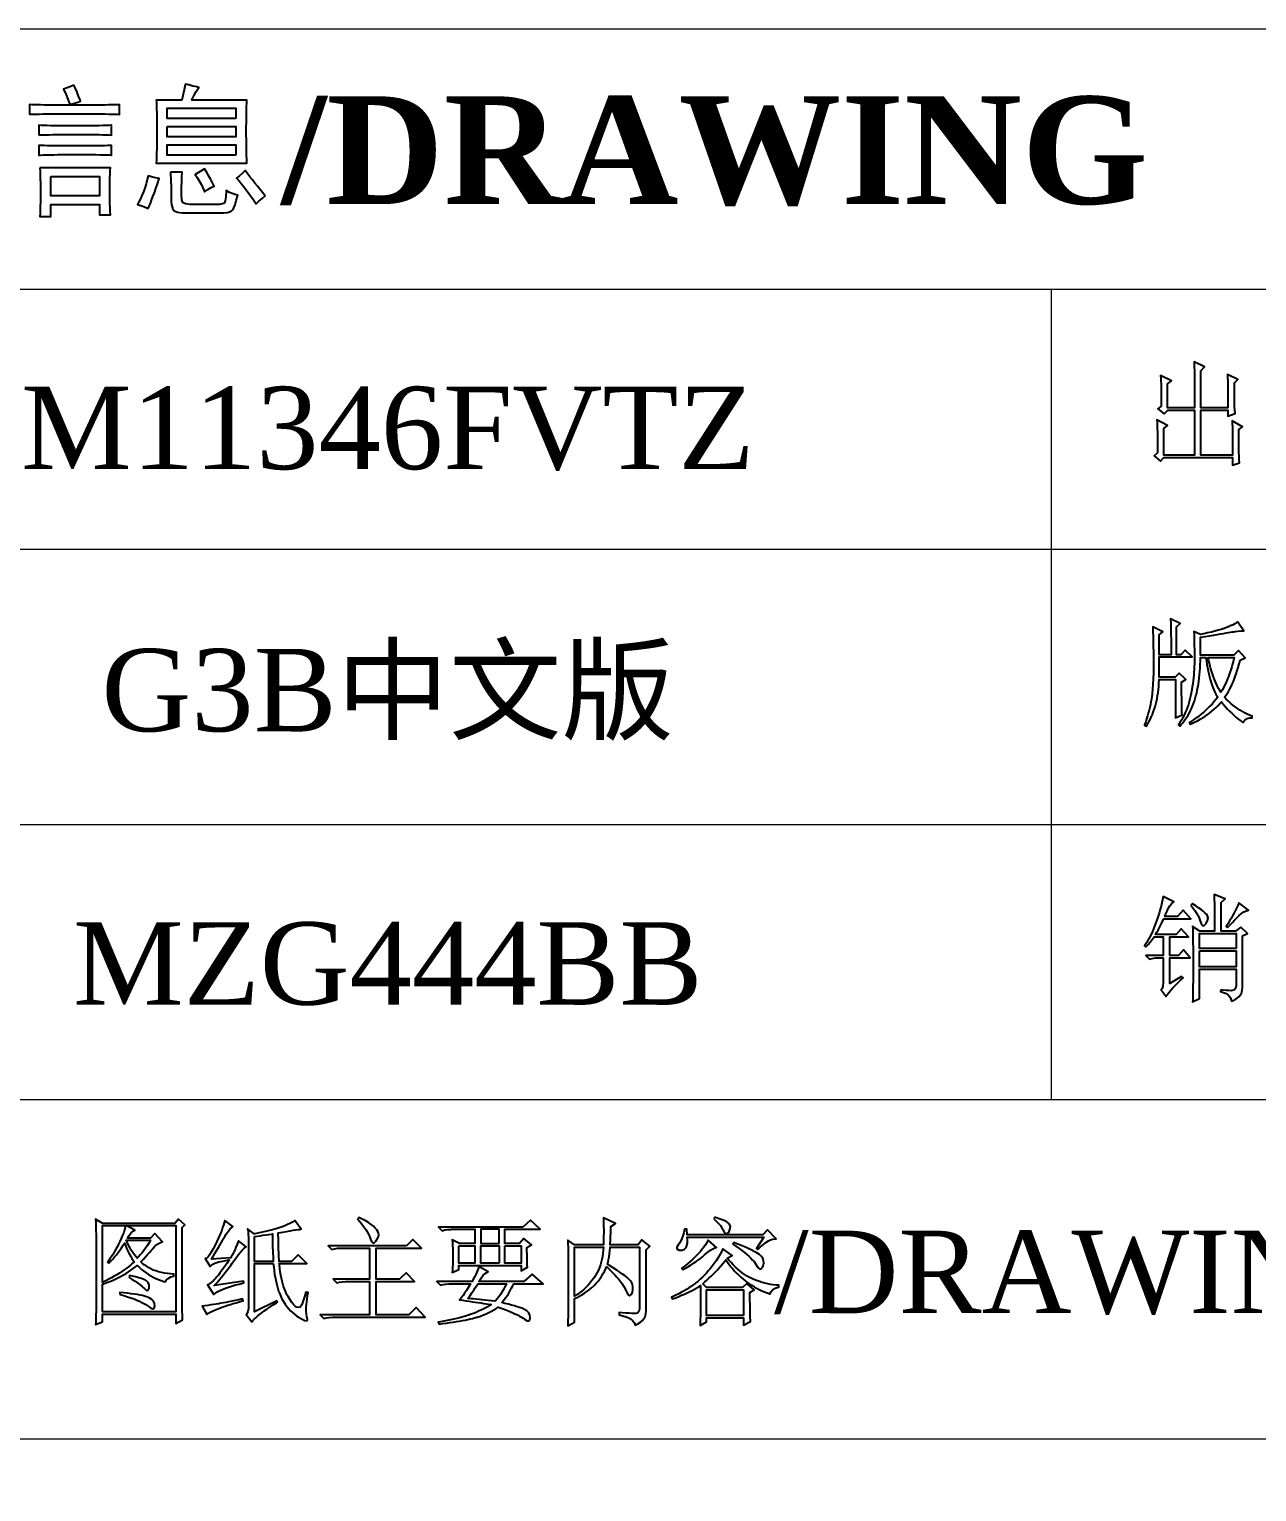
# Model space of a CAD drawing. Header units: millimetres. Extents: x 1653 to 3206, y -200 to 97.
# Drawn here: x 1724.84 to 1766.4, y -1.06 to 48.48 of the extents above; entities that cross this region are included whole.
import ezdxf
from ezdxf.enums import TextEntityAlignment as Align

# ---------------------------------------------------------------- set-up
doc = ezdxf.new("R2010")
doc.units = ezdxf.units.MM
doc.header["$LTSCALE"] = 3
doc.layers.add('DIM', color=4, linetype='Continuous')
doc.styles.add('WMF-Times New Roman0', font='TIMESBD.TTF')
doc.styles.add('WMF-Times New Roman1', font='TIMES.TTF')

# ---------------------------------------------------------------- blocks, each defined once
blk = doc.blocks.new('XY')
at = {"color": 7, "lineweight": 20}
blk.add_lwpolyline([(6.177, 248.084), (6.177, 7.161), (200.583, 7.161), (200.583, 248.084)], close=True, dxfattribs=at)
at = {"color": 7}
for points in [[(72.844, 246.148), (72.718, 246.099), (72.593, 246.054), (72.602, 246.043), (72.644, 245.969), (72.692, 245.859), (72.747, 245.713), (72.807, 245.531), (72.923, 245.566), (73.052, 245.606), (73.175, 245.647), (73.159, 245.691), (73.11, 245.818), (73.059, 245.938), (73.056, 245.947), (72.999, 246.074), (72.943, 246.19)], [(76.722, 246.197), (76.687, 246.03), (76.653, 245.887), (76.622, 245.773), (76.593, 245.686), (75.738, 245.686), (75.742, 245.617), (75.746, 245.506), (75.75, 245.385), (75.754, 245.257), (75.756, 245.12), (75.757, 244.973), (75.758, 244.819), (75.758, 244.462), (75.757, 244.313), (75.756, 244.17), (75.754, 244.034), (75.75, 243.902), (75.747, 243.778), (75.744, 243.661), (75.738, 243.549), (78.807, 243.549), (78.806, 243.574), (78.801, 243.688), (78.798, 243.807), (78.795, 243.932), (78.792, 244.065), (78.79, 244.203), (78.789, 244.347), (78.787, 244.498), (78.787, 244.764), (78.789, 244.922), (78.79, 245.07), (78.792, 245.21), (78.795, 245.342), (78.798, 245.465), (78.803, 245.58), (78.807, 245.686), (76.942, 245.686), (76.967, 245.743), (77.019, 245.849), (77.089, 245.971), (77.176, 246.113), (77.113, 246.128), (76.975, 246.161), (76.847, 246.196), (76.729, 246.229)], [(71.448, 245.2), (71.491, 245.202), (71.575, 245.205), (71.671, 245.207), (71.777, 245.209), (71.893, 245.213), (72.02, 245.214), (72.157, 245.216), (72.305, 245.217), (72.463, 245.218), (72.632, 245.219), (73.221, 245.219), (73.403, 245.218), (73.574, 245.218), (73.732, 245.217), (73.878, 245.215), (74.012, 245.214), (74.133, 245.212), (74.242, 245.209), (74.339, 245.206), (74.424, 245.203), (74.496, 245.2), (74.496, 245.531), (74.488, 245.529), (74.417, 245.526), (74.334, 245.523), (74.237, 245.521), (74.127, 245.519), (74.005, 245.517), (73.87, 245.514), (73.722, 245.513), (73.561, 245.512), (73.388, 245.511), (73.2, 245.511), (73.001, 245.51), (72.892, 245.511), (72.53, 245.511), (72.366, 245.512), (72.212, 245.513), (72.07, 245.515), (71.938, 245.517), (71.819, 245.519), (71.709, 245.521), (71.611, 245.524), (71.523, 245.527), (71.448, 245.531)], [(78.438, 245.064), (76.108, 245.064), (76.108, 245.413), (78.438, 245.413)], [(71.758, 244.5), (71.793, 244.502), (71.889, 244.506), (71.995, 244.509), (72.111, 244.512), (72.237, 244.514), (72.374, 244.516), (72.52, 244.517), (72.676, 244.519), (72.844, 244.52), (73.197, 244.52), (73.369, 244.519), (73.53, 244.517), (73.677, 244.516), (73.811, 244.514), (73.933, 244.511), (74.043, 244.508), (74.14, 244.505), (74.224, 244.5), (74.224, 244.831), (74.217, 244.83), (74.133, 244.827), (74.034, 244.822), (73.926, 244.819), (73.803, 244.817), (73.668, 244.815), (73.52, 244.814), (73.36, 244.812), (72.77, 244.812), (72.599, 244.813), (72.44, 244.814), (72.295, 244.815), (72.162, 244.817), (72.043, 244.82), (71.935, 244.824), (71.84, 244.827), (71.758, 244.831)], [(76.108, 244.792), (78.438, 244.792), (78.438, 244.442), (76.108, 244.442)], [(74.179, 244.148), (74.097, 244.143), (73.998, 244.14), (73.882, 244.138), (73.751, 244.136), (73.603, 244.134), (73.438, 244.133), (73.257, 244.132), (72.758, 244.132), (72.595, 244.133), (72.442, 244.134), (72.299, 244.136), (72.169, 244.138), (72.049, 244.14), (71.941, 244.143), (71.844, 244.147), (71.758, 244.151), (71.758, 243.82), (71.817, 243.823), (71.914, 243.827), (72.021, 243.83), (72.139, 243.832), (72.266, 243.835), (72.404, 243.836), (72.553, 243.838), (72.711, 243.84), (73.374, 243.84), (73.542, 243.838), (73.695, 243.836), (73.832, 243.834), (73.953, 243.832), (74.059, 243.829), (74.15, 243.824), (74.224, 243.82), (74.224, 244.151)], [(78.438, 243.82), (76.108, 243.82), (76.108, 244.17), (78.438, 244.17)], [(71.797, 243.393), (71.803, 243.264), (71.809, 243.144), (71.812, 243.014), (71.814, 242.873), (71.816, 242.721), (71.816, 242.38), (71.814, 242.227), (71.812, 242.087), (71.808, 241.959), (71.803, 241.845), (71.797, 241.742), (72.166, 241.742), (72.166, 242.15), (73.817, 242.15), (73.817, 241.8), (74.185, 241.8), (74.179, 241.923), (74.175, 242.04), (74.17, 242.169), (74.168, 242.311), (74.167, 242.466), (74.166, 242.636), (74.166, 242.75), (74.168, 242.916), (74.17, 243.062), (74.175, 243.191), (74.179, 243.302), (74.185, 243.393)], [(77.287, 243.303), (77.173, 243.232), (77.06, 243.159), (77.123, 243.062), (77.19, 242.95), (77.254, 242.833), (77.313, 242.708), (77.37, 242.577), (77.481, 242.652), (77.598, 242.721), (77.7, 242.771), (77.644, 242.88), (77.583, 242.995), (77.517, 243.111), (77.446, 243.231), (77.37, 243.355)], [(78.664, 243.206), (78.562, 243.117), (78.458, 243.043), (78.47, 243.031), (78.542, 242.949), (78.617, 242.861), (78.695, 242.765), (78.775, 242.66), (78.856, 242.549), (78.942, 242.43), (79.028, 242.304), (79.117, 242.169), (79.124, 242.175), (79.217, 242.264), (79.319, 242.352), (79.429, 242.442), (79.418, 242.454), (79.332, 242.559), (79.247, 242.665), (79.163, 242.769), (79.078, 242.875), (78.995, 242.981), (78.912, 243.085), (78.749, 243.296)], [(72.166, 243.101), (73.817, 243.101), (73.817, 242.442), (72.166, 242.442)], [(75.434, 242.993), (75.392, 242.843), (75.348, 242.701), (75.302, 242.571), (75.253, 242.45), (75.204, 242.339), (75.152, 242.24), (75.098, 242.15), (75.219, 242.111), (75.345, 242.064), (75.467, 242.014), (75.502, 242.094), (75.541, 242.186), (75.583, 242.293), (75.627, 242.413), (75.675, 242.545), (75.725, 242.692), (75.779, 242.851), (75.837, 243.024), (75.715, 243.048), (75.583, 243.083), (75.467, 243.121)], [(76.225, 243.238), (76.235, 242.923), (76.239, 242.781), (76.242, 242.654), (76.243, 242.54), (76.244, 242.442), (76.243, 242.423), (76.24, 242.265), (76.254, 242.136), (76.283, 242.033), (76.287, 242.017), (76.345, 241.937), (76.454, 241.884), (76.613, 241.859), (78.01, 241.859), (78.134, 241.875), (78.26, 241.915), (78.341, 241.975), (78.367, 242.03), (78.405, 242.133), (78.448, 242.277), (78.496, 242.461), (78.476, 242.465), (78.338, 242.508), (78.215, 242.558), (78.107, 242.616), (78.106, 242.593), (78.091, 242.404), (78.073, 242.276), (78.049, 242.208), (78.015, 242.177), (77.875, 242.15), (76.942, 242.15), (76.874, 242.151), (76.724, 242.169), (76.651, 242.208), (76.642, 242.216), (76.605, 242.308), (76.593, 242.48), (76.593, 242.536), (76.595, 242.64), (76.597, 242.762), (76.602, 242.902), (76.606, 243.06), (76.613, 243.238)], [(110.882, 236.727), (110.886, 236.63), (110.89, 236.532), (110.891, 236.433), (110.892, 236.334), (110.892, 235.255), (109.978, 235.255), (109.978, 236.077), (110.118, 236.17), (109.745, 236.356), (109.752, 236.253), (109.757, 236.153), (109.759, 236.056), (109.761, 235.964), (109.761, 235.317), (109.652, 235.224), (109.87, 235.054), (109.994, 235.178), (110.892, 235.178), (110.892, 233.657), (109.854, 233.657), (109.854, 234.557), (109.978, 234.665), (109.621, 234.852), (109.627, 234.747), (109.631, 234.645), (109.634, 234.546), (109.636, 234.451), (109.637, 234.36), (109.637, 233.735), (109.528, 233.627), (109.745, 233.456), (109.854, 233.58), (112.18, 233.58), (112.18, 233.317), (112.412, 233.394), (112.407, 233.492), (112.403, 233.59), (112.398, 233.785), (112.397, 233.884), (112.397, 234.526), (112.521, 234.619), (112.164, 234.82), (112.17, 234.715), (112.175, 234.614), (112.177, 234.516), (112.179, 234.422), (112.18, 234.34), (112.18, 233.657), (111.11, 233.657), (111.11, 235.178), (112.025, 235.178), (112.025, 234.976), (112.272, 235.069), (112.261, 235.188), (112.251, 235.295), (112.245, 235.389), (112.242, 235.471), (112.242, 236.109), (112.366, 236.217), (112.009, 236.388), (112.015, 236.279), (112.02, 236.176), (112.023, 236.08), (112.025, 235.991), (112.025, 235.255), (111.11, 235.255), (111.11, 236.512), (111.234, 236.651), (110.877, 236.822)], [(110.086, 228.049), (110.089, 227.985), (110.091, 227.914), (110.093, 227.836), (110.095, 227.75), (110.096, 227.657), (110.097, 227.557), (110.098, 227.449), (110.099, 227.333), (110.099, 227.211), (110.1, 227.081), (110.1, 226.896), (109.697, 226.896), (109.697, 227.563), (109.821, 227.671), (109.479, 227.842), (109.483, 227.78), (109.485, 227.712), (109.488, 227.635), (109.49, 227.552), (109.492, 227.46), (109.495, 227.361), (109.496, 227.255), (109.499, 227.14), (109.5, 227.019), (109.502, 226.891), (109.503, 226.787), (109.504, 226.67), (109.504, 226.556), (109.503, 226.446), (109.501, 226.338), (109.5, 226.235), (109.496, 226.134), (109.492, 226.037), (109.488, 225.943), (109.482, 225.853), (109.476, 225.766), (109.468, 225.683), (109.461, 225.602), (109.457, 225.561), (109.446, 225.474), (109.432, 225.385), (109.416, 225.295), (109.398, 225.203), (109.377, 225.11), (109.355, 225.015), (109.329, 224.919), (109.302, 224.821), (109.272, 224.722), (109.24, 224.621), (109.205, 224.518), (109.2, 224.507), (109.263, 224.475), (109.308, 224.549), (109.351, 224.625), (109.393, 224.703), (109.43, 224.783), (109.466, 224.867), (109.499, 224.952), (109.53, 225.039), (109.558, 225.129), (109.583, 225.221), (109.606, 225.315), (109.627, 225.412), (109.645, 225.511), (109.66, 225.612), (109.672, 225.715), (109.683, 225.822), (109.691, 225.93), (109.696, 226.041), (109.697, 226.058), (110.255, 226.058), (110.255, 224.754), (110.472, 224.863), (110.469, 224.92), (110.467, 224.985), (110.465, 225.057), (110.463, 225.138), (110.461, 225.227), (110.46, 225.324), (110.459, 225.429), (110.458, 225.543), (110.457, 225.664), (110.456, 225.793), (110.456, 225.965), (110.596, 226.058), (110.379, 226.275), (110.24, 226.135), (109.697, 226.135), (109.697, 226.818), (110.813, 226.818), (110.58, 227.051), (110.425, 226.896), (110.286, 226.896), (110.286, 227.842), (110.41, 227.95), (110.085, 228.105)], [(112.306, 227.979), (112.256, 227.945), (112.199, 227.912), (112.134, 227.88), (112.062, 227.848), (111.981, 227.816), (111.893, 227.784), (111.798, 227.753), (111.694, 227.722), (111.584, 227.692), (111.465, 227.661), (111.338, 227.631), (111.205, 227.601), (111.092, 227.578), (110.875, 227.686), (110.878, 227.585), (110.883, 227.385), (110.885, 227.285), (110.886, 227.187), (110.888, 227.089), (110.889, 226.992), (110.891, 226.8), (110.891, 226.671), (110.89, 226.581), (110.887, 226.491), (110.883, 226.398), (110.876, 226.305), (110.869, 226.209), (110.859, 226.112), (110.848, 226.013), (110.834, 225.913), (110.819, 225.811), (110.802, 225.706), (110.784, 225.601), (110.782, 225.592), (110.762, 225.495), (110.74, 225.399), (110.714, 225.303), (110.685, 225.21), (110.654, 225.119), (110.618, 225.028), (110.58, 224.939), (110.54, 224.852), (110.495, 224.766), (110.449, 224.682), (110.398, 224.599), (110.348, 224.522), (110.394, 224.475), (110.447, 224.532), (110.498, 224.591), (110.546, 224.652), (110.592, 224.717), (110.637, 224.783), (110.679, 224.852), (110.719, 224.925), (110.757, 225), (110.794, 225.076), (110.827, 225.157), (110.859, 225.24), (110.89, 225.325), (110.918, 225.414), (110.944, 225.504), (110.967, 225.597), (110.988, 225.694), (111.009, 225.792), (111.026, 225.893), (111.041, 225.998), (111.055, 226.104), (111.066, 226.214), (111.075, 226.326), (111.083, 226.44), (111.088, 226.558), (111.091, 226.677), (111.092, 226.8), (111.092, 226.802), (111.278, 226.802), (111.294, 226.683), (111.311, 226.568), (111.331, 226.457), (111.352, 226.349), (111.374, 226.246), (111.399, 226.146), (111.425, 226.05), (111.453, 225.959), (111.483, 225.871), (111.514, 225.787), (111.547, 225.707), (111.583, 225.631), (111.619, 225.56), (111.658, 225.491), (111.681, 225.452), (111.617, 225.374), (111.552, 225.298), (111.486, 225.224), (111.417, 225.153), (111.348, 225.083), (111.277, 225.017), (111.205, 224.952), (111.131, 224.889), (111.056, 224.829), (110.979, 224.772), (110.902, 224.717), (110.821, 224.663), (110.741, 224.612), (110.72, 224.599), (110.735, 224.538), (110.826, 224.576), (110.914, 224.616), (111, 224.659), (111.084, 224.706), (111.167, 224.755), (111.248, 224.807), (111.327, 224.862), (111.404, 224.92), (111.48, 224.98), (111.553, 225.044), (111.625, 225.109), (111.695, 225.178), (111.763, 225.25), (111.805, 225.297), (111.874, 225.213), (111.944, 225.132), (112.013, 225.055), (112.083, 224.981), (112.153, 224.911), (112.223, 224.845), (112.293, 224.782), (112.364, 224.724), (112.436, 224.669), (112.507, 224.618), (112.534, 224.599), (112.6, 224.679), (112.674, 224.732), (112.756, 224.757), (112.845, 224.754), (112.845, 224.817), (112.758, 224.848), (112.673, 224.883), (112.589, 224.923), (112.507, 224.967), (112.426, 225.015), (112.346, 225.068), (112.268, 225.125), (112.191, 225.185), (112.115, 225.251), (112.041, 225.32), (111.969, 225.394), (111.914, 225.452), (111.958, 225.512), (112, 225.576), (112.042, 225.646), (112.083, 225.718), (112.122, 225.796), (112.161, 225.878), (112.2, 225.965), (112.236, 226.056), (112.272, 226.152), (112.308, 226.252), (112.341, 226.358), (112.375, 226.467), (112.407, 226.581), (112.438, 226.7), (112.441, 226.709), (112.612, 226.787), (112.379, 227.035), (112.224, 226.88), (111.092, 226.88), (111.092, 227.485), (111.251, 227.512), (111.4, 227.538), (111.536, 227.561), (111.661, 227.582), (111.775, 227.601), (111.878, 227.618), (111.969, 227.633), (112.049, 227.647), (112.117, 227.658), (112.174, 227.667), (112.22, 227.674), (112.255, 227.679), (112.255, 227.679), (112.359, 227.692), (112.458, 227.699), (112.55, 227.702), (112.565, 227.702), (112.348, 228.013)], [(112.212, 226.694), (112.185, 226.588), (112.155, 226.485), (112.124, 226.386), (112.092, 226.289), (112.058, 226.195), (112.024, 226.104), (111.988, 226.016), (111.95, 225.931), (111.912, 225.85), (111.872, 225.77), (111.831, 225.694), (111.79, 225.624), (111.75, 225.683), (111.711, 225.748), (111.673, 225.819), (111.637, 225.894), (111.6, 225.975), (111.566, 226.06), (111.533, 226.151), (111.5, 226.247), (111.469, 226.349), (111.439, 226.455), (111.41, 226.566), (111.382, 226.683), (111.356, 226.802), (112.239, 226.802)], [(109.814, 218.595), (109.788, 218.485), (109.761, 218.377), (109.734, 218.272), (109.705, 218.169), (109.675, 218.069), (109.644, 217.972), (109.612, 217.877), (109.578, 217.784), (109.544, 217.695), (109.508, 217.607), (109.471, 217.522), (109.433, 217.44), (109.394, 217.36), (109.353, 217.283), (109.311, 217.208), (109.268, 217.136), (109.224, 217.067), (109.202, 217.032), (109.248, 217.001), (109.32, 217.083), (109.387, 217.16), (109.448, 217.235), (109.502, 217.308), (109.527, 217.342), (109.837, 217.342), (109.837, 216.707), (109.248, 216.707), (109.372, 216.582), (109.461, 216.606), (109.557, 216.622), (109.659, 216.628), (109.682, 216.629), (109.837, 216.629), (109.837, 215.776), (109.826, 215.669), (109.793, 215.585), (109.76, 215.543), (109.93, 215.311), (109.956, 215.356), (109.992, 215.409), (110.039, 215.468), (110.095, 215.534), (110.161, 215.607), (110.237, 215.687), (110.323, 215.773), (110.42, 215.866), (110.504, 215.946), (110.458, 215.993), (110.055, 215.76), (110.055, 216.629), (110.752, 216.629), (110.519, 216.892), (110.349, 216.707), (110.055, 216.707), (110.055, 217.342), (110.69, 217.342), (110.442, 217.606), (110.271, 217.42), (109.573, 217.42), (109.616, 217.49), (109.659, 217.566), (109.703, 217.648), (109.75, 217.739), (109.798, 217.835), (109.848, 217.938), (109.852, 217.948), (110.768, 217.948), (110.504, 218.242), (110.318, 218.025), (109.884, 218.025), (109.923, 218.121), (109.964, 218.212), (110.003, 218.295), (110.008, 218.304), (110.056, 218.384), (110.12, 218.458), (110.194, 218.522), (109.837, 218.707)], [(111.56, 218.672), (111.563, 218.574), (111.565, 218.475), (111.568, 218.28), (111.57, 218.181), (111.571, 218.083), (111.572, 217.986), (111.573, 217.887), (111.573, 217.789), (111.574, 217.691), (111.574, 217.529), (111.077, 217.529), (110.829, 217.684), (110.832, 217.615), (110.834, 217.541), (110.836, 217.462), (110.838, 217.379), (110.84, 217.291), (110.84, 217.197), (110.842, 217.1), (110.843, 216.997), (110.844, 216.89), (110.845, 216.778), (110.845, 216.538), (110.846, 216.411), (110.846, 216.404), (110.845, 216.275), (110.845, 216.034), (110.844, 215.92), (110.843, 215.812), (110.842, 215.709), (110.84, 215.612), (110.84, 215.519), (110.838, 215.432), (110.836, 215.35), (110.834, 215.272), (110.832, 215.2), (110.829, 215.14), (111.062, 215.248), (111.062, 216.241), (112.303, 216.241), (112.303, 215.714), (112.289, 215.61), (112.246, 215.543), (112.174, 215.514), (112.148, 215.512), (112.059, 215.514), (111.964, 215.522), (111.862, 215.532), (111.791, 215.543), (111.775, 215.481), (111.876, 215.457), (111.961, 215.42), (112.032, 215.37), (112.086, 215.304), (112.127, 215.225), (112.148, 215.156), (112.254, 215.206), (112.34, 215.259), (112.407, 215.315), (112.442, 215.357), (112.483, 215.432), (112.509, 215.522), (112.52, 215.628), (112.52, 217.374), (112.69, 217.451), (112.457, 217.669), (112.287, 217.529), (111.791, 217.529), (111.791, 218.506), (111.93, 218.63), (111.559, 218.77)], [(110.768, 218.413), (110.841, 218.319), (110.906, 218.228), (110.962, 218.141), (111.009, 218.057), (111.047, 217.978), (111.076, 217.902), (111.093, 217.847), (111.13, 217.752), (111.174, 217.713), (111.229, 217.729), (111.287, 217.793), (111.338, 217.885), (111.355, 217.97), (111.338, 218.049), (111.295, 218.11), (111.248, 218.156), (111.189, 218.207), (111.116, 218.261), (111.032, 218.32), (110.935, 218.384), (110.824, 218.453), (110.814, 218.459)], [(112.313, 218.308), (112.27, 218.218), (112.226, 218.131), (112.179, 218.045), (112.132, 217.96), (112.083, 217.876), (112.032, 217.794), (111.981, 217.713), (111.962, 217.684), (112.008, 217.653), (112.098, 217.744), (112.18, 217.825), (112.253, 217.9), (112.317, 217.965), (112.371, 218.021), (112.411, 218.064), (112.482, 218.128), (112.561, 218.18), (112.65, 218.22), (112.721, 218.242), (112.396, 218.491), (112.355, 218.399)], [(112.303, 216.939), (111.062, 216.939), (111.062, 217.451), (112.303, 217.451)], [(111.062, 216.862), (112.303, 216.862), (112.303, 216.319), (111.062, 216.319)], [(73.69, 207.664), (73.693, 207.561), (73.696, 207.46), (73.698, 207.364), (73.7, 207.272), (73.701, 207.182), (73.701, 204.839), (73.7, 204.738), (73.699, 204.639), (73.697, 204.54), (73.695, 204.442), (73.691, 204.345), (73.687, 204.249), (73.685, 204.202), (73.917, 204.296), (73.917, 204.559), (76.398, 204.559), (76.398, 204.233), (76.631, 204.357), (76.626, 204.447), (76.622, 204.539), (76.619, 204.635), (76.617, 204.737), (76.616, 204.84), (76.615, 204.916), (76.615, 207.491), (76.708, 207.584), (76.491, 207.77), (76.367, 207.631), (73.932, 207.631), (73.685, 207.77)], [(78.038, 206.36), (78.155, 206.38), (78.212, 206.39), (78.126, 206.266), (78.045, 206.153), (77.972, 206.052), (77.905, 205.961), (77.844, 205.881), (77.789, 205.814), (77.741, 205.757), (77.7, 205.712), (77.664, 205.677), (77.654, 205.668), (77.551, 205.589), (77.482, 205.553), (77.468, 205.552), (77.685, 205.226), (77.74, 205.267), (77.803, 205.306), (77.871, 205.344), (77.947, 205.381), (78.029, 205.416), (78.118, 205.451), (78.214, 205.484), (78.317, 205.516), (78.426, 205.547), (78.542, 205.576), (78.664, 205.604), (78.708, 205.614), (78.693, 205.676), (77.701, 205.521), (77.76, 205.586), (77.82, 205.655), (77.879, 205.725), (77.939, 205.798), (78, 205.873), (78.062, 205.95), (78.123, 206.029), (78.185, 206.111), (78.247, 206.194), (78.31, 206.28), (78.344, 206.327), (78.435, 206.452), (78.516, 206.559), (78.588, 206.649), (78.652, 206.723), (78.706, 206.778), (78.75, 206.818), (78.786, 206.839), (78.523, 207.041), (78.48, 206.926), (78.437, 206.821), (78.396, 206.724), (78.356, 206.638), (78.316, 206.563), (78.277, 206.495), (78.259, 206.467), (77.608, 206.421), (77.672, 206.526), (77.734, 206.627), (77.791, 206.722), (77.844, 206.811), (77.894, 206.896), (77.94, 206.974), (77.982, 207.046), (78.02, 207.114), (78.05, 207.165), (78.111, 207.269), (78.172, 207.357), (78.233, 207.43), (78.292, 207.488), (78.336, 207.522), (78.057, 207.723), (78.038, 207.649), (78.014, 207.57), (77.987, 207.487), (77.955, 207.4), (77.92, 207.309), (77.88, 207.214), (77.836, 207.115), (77.788, 207.011), (77.739, 206.909), (77.668, 206.77), (77.603, 206.654), (77.544, 206.563), (77.492, 206.497), (77.446, 206.455), (77.406, 206.436), (77.39, 206.436), (77.561, 206.172), (77.635, 206.234), (77.719, 206.28), (77.786, 206.305), (77.853, 206.322), (77.938, 206.341)], [(80.349, 207.674), (80.266, 207.629), (80.18, 207.587), (80.091, 207.548), (79.998, 207.513), (79.903, 207.481), (79.833, 207.46), (79.75, 207.438), (79.663, 207.415), (79.574, 207.392), (79.48, 207.369), (79.383, 207.347), (79.284, 207.324), (79.18, 207.301), (79.073, 207.278), (79.05, 207.274), (78.833, 207.444), (78.846, 207.355), (78.855, 207.261), (78.861, 207.161), (78.863, 207.057), (78.863, 204.745), (78.84, 204.645), (78.8, 204.562), (78.786, 204.544), (78.972, 204.296), (79.009, 204.338), (79.054, 204.384), (79.107, 204.434), (79.167, 204.486), (79.236, 204.542), (79.312, 204.601), (79.396, 204.663), (79.488, 204.728), (79.587, 204.796), (79.694, 204.868), (79.81, 204.943), (79.84, 204.963), (79.825, 205.009), (79.065, 204.636), (79.065, 206.266), (79.701, 206.266), (79.714, 206.144), (79.729, 206.026), (79.745, 205.913), (79.764, 205.806), (79.784, 205.703), (79.805, 205.605), (79.828, 205.511), (79.854, 205.423), (79.881, 205.339), (79.909, 205.26), (79.94, 205.186), (79.972, 205.117), (79.995, 205.071), (80.047, 204.98), (80.102, 204.895), (80.161, 204.815), (80.222, 204.74), (80.288, 204.67), (80.356, 204.605), (80.428, 204.545), (80.503, 204.491), (80.553, 204.458), (80.681, 204.385), (80.774, 204.342), (80.834, 204.329), (80.859, 204.348), (80.856, 204.381), (80.837, 204.462), (80.824, 204.555), (80.818, 204.661), (80.817, 204.722), (80.819, 204.798), (80.825, 204.883), (80.833, 204.977), (80.847, 205.079), (80.863, 205.19), (80.879, 205.288), (80.801, 205.304), (80.764, 205.18), (80.731, 205.073), (80.703, 204.982), (80.677, 204.906), (80.662, 204.861), (80.613, 204.787), (80.539, 204.775), (80.492, 204.791), (80.444, 204.824), (80.391, 204.877), (80.333, 204.948), (80.271, 205.039), (80.204, 205.15), (80.174, 205.203), (80.14, 205.268), (80.109, 205.338), (80.079, 205.414), (80.051, 205.494), (80.025, 205.582), (80.001, 205.675), (79.979, 205.774), (79.958, 205.878), (79.939, 205.988), (79.922, 206.104), (79.907, 206.225), (79.903, 206.266), (80.833, 206.266), (80.538, 206.56), (80.321, 206.343), (79.903, 206.343), (79.891, 206.544), (79.887, 206.643), (79.882, 206.742), (79.879, 206.841), (79.876, 206.939), (79.874, 207.035), (79.872, 207.132), (79.871, 207.227), (79.871, 207.304), (80.019, 207.334), (80.151, 207.359), (80.27, 207.38), (80.374, 207.398), (80.463, 207.411), (80.538, 207.421), (80.599, 207.427), (80.645, 207.429), (80.647, 207.429), (80.43, 207.723)], [(82.554, 207.786), (82.634, 207.689), (82.707, 207.596), (82.772, 207.508), (82.83, 207.422), (82.88, 207.342), (82.923, 207.266), (82.958, 207.194), (82.986, 207.126), (82.996, 207.095), (83.032, 207.012), (83.073, 206.972), (83.12, 206.976), (83.174, 207.024), (83.233, 207.114), (83.244, 207.134), (83.265, 207.188), (83.271, 207.243), (83.264, 207.299), (83.242, 207.356), (83.206, 207.413), (83.156, 207.473), (83.092, 207.533), (83.013, 207.595), (82.921, 207.658), (82.814, 207.722), (82.693, 207.787), (82.6, 207.832)], [(88.152, 207.507), (85.298, 207.507), (85.423, 207.382), (85.512, 207.406), (85.607, 207.422), (85.708, 207.428), (85.732, 207.429), (86.523, 207.429), (86.523, 206.948), (86.011, 206.948), (85.763, 207.072), (85.768, 206.976), (85.773, 206.878), (85.776, 206.78), (85.778, 206.681), (85.778, 206.583), (85.779, 206.537), (85.778, 206.442), (85.777, 206.346), (85.775, 206.249), (85.772, 206.149), (85.768, 206.05), (85.763, 205.971), (85.981, 206.063), (85.981, 206.203), (88.089, 206.203), (88.089, 206.017), (88.307, 206.141), (88.302, 206.206), (88.298, 206.283), (88.296, 206.37), (88.293, 206.469), (88.292, 206.579), (88.291, 206.702), (88.291, 206.809), (88.446, 206.901), (88.182, 207.119), (88.043, 206.948), (87.546, 206.948), (87.546, 207.429), (88.741, 207.429), (88.415, 207.739)], [(90.883, 207.714), (90.885, 207.613), (90.887, 207.513), (90.888, 207.413), (90.888, 207.315), (90.887, 207.218), (90.886, 207.121), (90.881, 206.933), (90.88, 206.901), (89.903, 206.901), (89.671, 207.057), (89.675, 206.993), (89.678, 206.918), (89.681, 206.833), (89.683, 206.738), (89.685, 206.632), (89.686, 206.515), (89.687, 206.387), (89.687, 204.823), (89.686, 204.742), (89.685, 204.656), (89.683, 204.563), (89.681, 204.464), (89.678, 204.36), (89.674, 204.249), (89.671, 204.156), (89.903, 204.28), (89.903, 205.086), (89.987, 205.123), (90.069, 205.164), (90.152, 205.21), (90.234, 205.261), (90.316, 205.317), (90.396, 205.379), (90.476, 205.446), (90.508, 205.474), (90.575, 205.537), (90.638, 205.605), (90.699, 205.676), (90.757, 205.752), (90.813, 205.832), (90.865, 205.915), (90.914, 206.003), (90.96, 206.096), (90.989, 206.157), (91.062, 206.092), (91.132, 206.026), (91.202, 205.957), (91.269, 205.886), (91.335, 205.813), (91.392, 205.746), (91.459, 205.661), (91.519, 205.577), (91.572, 205.494), (91.616, 205.413), (91.654, 205.333), (91.664, 205.312), (91.717, 205.212), (91.768, 205.18), (91.819, 205.215), (91.826, 205.226), (91.86, 205.302), (91.876, 205.391), (91.874, 205.494), (91.865, 205.559), (91.852, 205.598), (91.828, 205.64), (91.792, 205.687), (91.744, 205.737), (91.685, 205.791), (91.614, 205.849), (91.531, 205.911), (91.437, 205.977), (91.331, 206.047), (91.213, 206.12), (91.083, 206.198), (91.019, 206.235), (91.04, 206.318), (91.057, 206.407), (91.073, 206.501), (91.088, 206.6), (91.1, 206.704), (91.112, 206.813), (91.113, 206.824), (92.105, 206.824), (92.105, 204.854), (92.103, 204.731), (92.079, 204.643), (92.035, 204.591), (91.974, 204.575), (91.915, 204.576), (91.839, 204.578), (91.748, 204.583), (91.64, 204.589), (91.516, 204.597), (91.407, 204.606), (91.407, 204.528), (91.536, 204.5), (91.648, 204.467), (91.743, 204.427), (91.82, 204.383), (91.879, 204.332), (91.921, 204.276), (91.945, 204.214), (91.95, 204.187), (92.048, 204.229), (92.131, 204.279), (92.2, 204.337), (92.253, 204.404), (92.291, 204.478), (92.314, 204.56), (92.323, 204.651), (92.322, 204.683), (92.322, 206.731), (92.447, 206.855), (92.183, 207.072), (92.059, 206.901), (91.113, 206.901), (91.121, 207.097), (91.124, 207.196), (91.127, 207.293), (91.128, 207.489), (91.128, 207.522), (91.283, 207.631), (90.88, 207.817)], [(94.617, 207.786), (94.702, 207.707), (94.777, 207.631), (94.84, 207.555), (94.892, 207.481), (94.934, 207.409), (94.95, 207.374), (95.001, 207.293), (95.054, 207.275), (95.11, 207.318), (95.137, 207.359), (95.176, 207.456), (95.177, 207.54), (95.141, 207.611), (95.113, 207.638), (95.058, 207.677), (94.986, 207.715), (94.898, 207.752), (94.795, 207.788), (94.675, 207.825), (94.648, 207.832)], [(73.917, 205.567), (74.011, 205.6), (74.104, 205.634), (74.195, 205.671), (74.284, 205.71), (74.372, 205.751), (74.46, 205.795), (74.546, 205.839), (74.63, 205.886), (74.714, 205.936), (74.796, 205.988), (74.877, 206.042), (74.956, 206.097), (75.034, 206.155), (75.096, 206.203), (75.167, 206.136), (75.239, 206.072), (75.315, 206.011), (75.393, 205.955), (75.472, 205.902), (75.554, 205.853), (75.639, 205.807), (75.726, 205.765), (75.815, 205.727), (75.906, 205.693), (75.999, 205.661), (76.057, 205.645), (76.087, 205.712), (76.146, 205.768), (76.235, 205.814), (76.336, 205.847), (76.336, 205.908), (76.224, 205.916), (76.116, 205.927), (76.012, 205.943), (75.913, 205.963), (75.817, 205.988), (75.726, 206.017), (75.639, 206.05), (75.556, 206.088), (75.477, 206.13), (75.403, 206.177), (75.333, 206.228), (75.266, 206.284), (75.22, 206.327), (75.301, 206.414), (75.376, 206.495), (75.445, 206.571), (75.509, 206.643), (75.566, 206.708), (75.618, 206.769), (75.63, 206.785), (75.704, 206.864), (75.779, 206.928), (75.859, 206.976), (75.94, 207.008), (75.948, 207.01), (75.685, 207.289), (75.545, 207.134), (74.77, 207.134), (74.819, 207.218), (74.878, 207.296), (74.887, 207.304), (74.966, 207.374), (75.018, 207.398), (74.723, 207.553), (76.398, 207.553), (76.398, 204.636), (73.917, 204.636)], [(74.683, 207.489), (74.663, 207.413), (74.635, 207.326), (74.598, 207.228), (74.552, 207.117), (74.507, 207.018), (74.464, 206.931), (74.421, 206.846), (74.375, 206.761), (74.326, 206.676), (74.276, 206.592), (74.223, 206.509), (74.168, 206.426), (74.111, 206.344), (74.088, 206.312), (74.135, 206.281), (74.201, 206.348), (74.265, 206.419), (74.327, 206.492), (74.388, 206.567), (74.448, 206.644), (74.506, 206.724), (74.562, 206.806), (74.617, 206.89), (74.662, 206.964), (74.693, 206.879), (74.729, 206.793), (74.769, 206.707), (74.813, 206.62), (74.861, 206.533), (74.912, 206.445), (74.968, 206.357), (74.987, 206.327), (74.926, 206.271), (74.862, 206.215), (74.795, 206.16), (74.724, 206.105), (74.65, 206.051), (74.571, 205.997), (74.491, 205.944), (74.406, 205.892), (74.318, 205.839), (74.227, 205.788), (74.132, 205.737), (74.034, 205.687), (73.932, 205.636), (73.917, 205.629), (73.917, 207.553), (74.693, 207.553)], [(79.065, 207.18), (79.255, 207.211), (79.352, 207.225), (79.449, 207.24), (79.547, 207.256), (79.646, 207.27), (79.67, 207.274), (79.67, 207.187), (79.671, 207.099), (79.673, 207.007), (79.675, 206.912), (79.678, 206.815), (79.682, 206.715), (79.687, 206.612), (79.692, 206.507), (79.698, 206.398), (79.701, 206.343), (79.065, 206.343)], [(87.345, 206.948), (87.345, 207.429), (86.725, 207.429), (86.725, 206.948)], [(93.726, 207.067), (93.718, 207.165), (96.307, 207.165), (96.059, 206.778), (96.105, 206.746), (96.203, 206.839), (96.295, 206.918), (96.382, 206.983), (96.464, 207.035), (96.54, 207.073), (96.612, 207.095), (96.679, 207.105), (96.726, 207.103), (96.431, 207.413), (96.277, 207.243), (93.718, 207.243), (93.702, 207.429), (93.624, 207.429), (93.601, 207.315), (93.572, 207.212), (93.538, 207.118), (93.5, 207.035), (93.457, 206.963), (93.423, 206.917), (93.366, 206.826), (93.366, 206.764), (93.42, 206.728), (93.447, 206.723), (93.549, 206.723), (93.629, 206.756), (93.679, 206.809), (93.709, 206.875), (93.725, 206.961)], [(75.045, 206.507), (74.994, 206.571), (74.943, 206.643), (74.893, 206.724), (74.841, 206.815), (74.791, 206.913), (74.74, 207.02), (74.723, 207.057), (75.545, 207.057), (75.489, 206.963), (75.432, 206.874), (75.375, 206.788), (75.317, 206.708), (75.258, 206.633), (75.199, 206.563), (75.14, 206.497), (75.096, 206.451)], [(84.213, 206.87), (81.562, 206.87), (81.686, 206.746), (81.775, 206.771), (81.87, 206.786), (81.971, 206.793), (82.957, 206.793), (82.957, 205.738), (81.732, 205.738), (81.856, 205.614), (81.945, 205.639), (82.041, 205.654), (82.143, 205.661), (82.957, 205.661), (82.957, 204.528), (81.283, 204.528), (81.407, 204.404), (81.496, 204.428), (81.591, 204.444), (81.692, 204.45), (81.717, 204.451), (84.849, 204.451), (84.538, 204.776), (84.291, 204.528), (83.19, 204.528), (83.19, 205.661), (84.477, 205.661), (84.197, 205.955), (83.98, 205.738), (83.19, 205.738), (83.19, 206.793), (84.725, 206.793), (84.43, 207.088)], [(85.981, 206.87), (86.523, 206.87), (86.523, 206.281), (85.981, 206.281)], [(87.345, 206.281), (86.725, 206.281), (86.725, 206.87), (87.345, 206.87)], [(87.546, 206.87), (88.089, 206.87), (88.089, 206.281), (87.546, 206.281)], [(90.873, 206.715), (90.862, 206.61), (90.846, 206.507), (90.826, 206.408), (90.804, 206.313), (90.776, 206.221), (90.745, 206.133), (90.709, 206.047), (90.67, 205.966), (90.627, 205.887), (90.579, 205.813), (90.555, 205.777), (90.49, 205.691), (90.424, 205.609), (90.358, 205.532), (90.289, 205.461), (90.219, 205.394), (90.147, 205.333), (90.074, 205.275), (89.999, 205.223), (89.924, 205.176), (89.903, 205.164), (89.903, 206.824), (90.88, 206.824)], [(94.89, 206.686), (94.848, 206.609), (94.801, 206.529), (94.749, 206.447), (94.693, 206.362), (94.631, 206.274), (94.564, 206.185), (94.555, 206.172), (94.494, 206.095), (94.431, 206.02), (94.365, 205.946), (94.299, 205.876), (94.23, 205.806), (94.158, 205.741), (94.085, 205.677), (94.01, 205.614), (93.989, 205.598), (93.92, 205.547), (93.848, 205.495), (93.771, 205.444), (93.692, 205.394), (93.608, 205.345), (93.522, 205.296), (93.431, 205.248), (93.336, 205.201), (93.238, 205.155), (93.19, 205.133), (93.221, 205.071), (93.327, 205.112), (93.429, 205.152), (93.527, 205.194), (93.622, 205.235), (93.713, 205.277), (93.801, 205.319), (93.885, 205.361), (93.966, 205.403), (94.043, 205.446), (94.117, 205.489), (94.167, 205.521), (94.167, 205.238), (94.166, 205.108), (94.166, 204.984), (94.166, 204.869), (94.165, 204.761), (94.163, 204.66), (94.162, 204.566), (94.161, 204.48), (94.159, 204.402), (94.157, 204.33), (94.156, 204.266), (94.154, 204.21), (94.152, 204.171), (94.369, 204.296), (94.369, 204.435), (95.625, 204.435), (95.625, 204.187), (95.858, 204.311), (95.854, 204.366), (95.852, 204.43), (95.85, 204.504), (95.847, 204.587), (95.846, 204.681), (95.844, 204.784), (95.843, 204.896), (95.842, 205.019), (95.842, 205.288), (95.981, 205.381), (95.734, 205.598), (95.594, 205.459), (94.369, 205.459), (94.245, 205.583), (94.315, 205.644), (94.385, 205.706), (94.454, 205.77), (94.523, 205.837), (94.591, 205.905), (94.659, 205.975), (94.726, 206.047), (94.793, 206.12), (94.859, 206.196), (94.925, 206.273), (94.991, 206.353), (95.02, 206.39), (95.076, 206.311), (95.134, 206.233), (95.194, 206.158), (95.257, 206.085), (95.323, 206.012), (95.391, 205.942), (95.461, 205.875), (95.534, 205.808), (95.61, 205.743), (95.664, 205.699), (95.74, 205.64), (95.819, 205.585), (95.9, 205.532), (95.982, 205.482), (96.067, 205.435), (96.153, 205.391), (96.242, 205.349), (96.332, 205.311), (96.425, 205.275), (96.519, 205.243), (96.524, 205.242), (96.563, 205.322), (96.621, 205.387), (96.698, 205.435), (96.795, 205.469), (96.819, 205.474), (96.819, 205.537), (96.724, 205.542), (96.63, 205.551), (96.535, 205.564), (96.441, 205.582), (96.347, 205.603), (96.253, 205.629), (96.159, 205.659), (96.064, 205.693), (95.97, 205.73), (95.95, 205.738), (95.877, 205.772), (95.803, 205.811), (95.729, 205.854), (95.654, 205.903), (95.579, 205.957), (95.504, 206.015), (95.429, 206.08), (95.354, 206.148), (95.278, 206.221), (95.203, 206.3), (95.127, 206.382), (95.067, 206.451), (95.237, 206.545), (94.927, 206.762)], [(94.384, 206.979), (94.333, 206.903), (94.279, 206.828), (94.223, 206.754), (94.163, 206.681), (94.101, 206.61), (94.035, 206.54), (93.966, 206.471), (93.894, 206.402), (93.819, 206.336), (93.742, 206.27), (93.661, 206.206), (93.576, 206.143), (93.532, 206.111), (93.563, 206.063), (93.662, 206.118), (93.757, 206.172), (93.847, 206.226), (93.933, 206.28), (94.015, 206.334), (94.091, 206.389), (94.165, 206.443), (94.233, 206.497), (94.296, 206.551), (94.307, 206.56), (94.413, 206.649), (94.505, 206.719), (94.586, 206.769), (94.655, 206.799), (94.71, 206.809), (94.431, 207.057)], [(95.253, 206.933), (95.367, 206.855), (95.472, 206.781), (95.569, 206.708), (95.659, 206.639), (95.739, 206.573), (95.811, 206.509), (95.876, 206.447), (95.932, 206.389), (95.98, 206.333), (96.019, 206.279), (96.05, 206.229), (96.051, 206.227), (96.113, 206.133), (96.168, 206.085), (96.218, 206.087), (96.261, 206.137), (96.284, 206.188), (96.307, 206.281), (96.304, 206.367), (96.277, 206.446), (96.223, 206.52), (96.16, 206.576), (96.112, 206.608), (96.056, 206.643), (95.989, 206.68), (95.913, 206.719), (95.829, 206.759), (95.734, 206.802), (95.631, 206.847), (95.519, 206.893), (95.396, 206.942), (95.299, 206.979)], [(86.638, 206.095), (86.606, 206.012), (86.568, 205.925), (86.525, 205.833), (86.473, 205.737), (86.43, 205.661), (85.236, 205.661), (85.36, 205.537), (85.45, 205.561), (85.545, 205.576), (85.646, 205.583), (86.384, 205.583), (86.309, 205.465), (86.24, 205.36), (86.18, 205.268), (86.125, 205.188), (86.078, 205.123), (86.036, 205.07), (86.011, 205.04), (86.12, 205.023), (86.226, 205.007), (86.33, 204.991), (86.432, 204.977), (86.531, 204.962), (86.628, 204.948), (86.723, 204.934), (86.815, 204.921), (86.906, 204.909), (86.993, 204.897), (87.078, 204.885), (87.082, 204.885), (87.017, 204.843), (86.949, 204.802), (86.879, 204.763), (86.806, 204.724), (86.73, 204.687), (86.651, 204.651), (86.569, 204.616), (86.484, 204.582), (86.396, 204.55), (86.306, 204.519), (86.213, 204.489), (86.117, 204.46), (86.017, 204.432), (85.915, 204.406), (85.81, 204.381), (85.703, 204.357), (85.591, 204.334), (85.478, 204.313), (85.361, 204.292), (85.283, 204.28), (85.314, 204.218), (85.442, 204.234), (85.564, 204.25), (85.682, 204.267), (85.795, 204.284), (85.902, 204.301), (86.005, 204.318), (86.103, 204.336), (86.196, 204.354), (86.283, 204.372), (86.365, 204.391), (86.442, 204.41), (86.514, 204.428), (86.582, 204.447), (86.616, 204.458), (86.719, 204.492), (86.818, 204.529), (86.912, 204.567), (87.002, 204.608), (87.087, 204.651), (87.169, 204.697), (87.244, 204.744), (87.314, 204.791), (87.448, 204.743), (87.572, 204.697), (87.685, 204.651), (87.789, 204.609), (87.883, 204.568), (87.967, 204.528), (88.041, 204.491), (88.105, 204.456), (88.159, 204.422), (88.204, 204.39), (88.206, 204.388), (88.296, 204.331), (88.357, 204.324), (88.392, 204.369), (88.399, 204.435), (88.387, 204.523), (88.351, 204.599), (88.289, 204.664), (88.204, 204.716), (88.174, 204.73), (88.113, 204.753), (88.041, 204.779), (87.961, 204.806), (87.871, 204.833), (87.771, 204.861), (87.663, 204.89), (87.545, 204.92), (87.438, 204.947), (87.497, 205.016), (87.554, 205.091), (87.609, 205.167), (87.662, 205.248), (87.712, 205.333), (87.761, 205.421), (87.808, 205.513), (87.841, 205.583), (88.834, 205.583), (88.462, 205.908), (88.182, 205.661), (86.663, 205.661), (86.727, 205.763), (86.78, 205.84), (86.81, 205.877), (86.877, 205.935), (86.97, 205.985), (86.973, 205.986), (86.663, 206.172)], [(74.817, 205.8), (74.928, 205.731), (75.028, 205.667), (75.116, 205.607), (75.192, 205.549), (75.257, 205.497), (75.31, 205.448), (75.336, 205.42), (75.409, 205.359), (75.463, 205.365), (75.496, 205.435), (75.499, 205.451), (75.501, 205.548), (75.47, 205.627), (75.407, 205.688), (75.375, 205.707), (75.314, 205.734), (75.24, 205.761), (75.151, 205.787), (75.049, 205.814), (74.933, 205.841), (74.832, 205.862)], [(74.507, 205.226), (74.641, 205.186), (74.766, 205.146), (74.882, 205.107), (74.988, 205.068), (75.085, 205.03), (75.173, 204.992), (75.251, 204.955), (75.32, 204.919), (75.38, 204.882), (75.43, 204.847), (75.46, 204.823), (75.553, 204.753), (75.621, 204.732), (75.665, 204.758), (75.685, 204.83), (75.678, 204.914), (75.645, 204.989), (75.585, 205.054), (75.498, 205.108), (75.46, 205.125), (75.407, 205.145), (75.344, 205.164), (75.272, 205.183), (75.19, 205.2), (75.098, 205.217), (74.997, 205.233), (74.887, 205.248), (74.766, 205.263), (74.636, 205.276), (74.507, 205.288)], [(87.545, 205.484), (87.496, 205.39), (87.444, 205.302), (87.391, 205.22), (87.336, 205.145), (87.28, 205.074), (87.222, 205.01), (87.206, 204.994), (87.089, 205.006), (86.976, 205.018), (86.869, 205.03), (86.766, 205.041), (86.668, 205.051), (86.574, 205.06), (86.485, 205.069), (86.4, 205.076), (86.32, 205.084), (86.291, 205.086), (86.363, 205.188), (86.429, 205.282), (86.488, 205.367), (86.541, 205.445), (86.587, 205.514), (86.627, 205.575), (86.632, 205.583), (87.593, 205.583)], [(95.625, 204.512), (94.369, 204.512), (94.369, 205.381), (95.625, 205.381)], [(78.53, 205.043), (78.408, 205.016), (78.296, 204.993), (78.193, 204.972), (78.099, 204.953), (78.016, 204.937), (77.943, 204.923), (77.879, 204.912), (77.856, 204.908), (77.772, 204.894), (77.683, 204.88), (77.589, 204.866), (77.488, 204.85), (77.382, 204.835), (77.298, 204.823), (77.453, 204.544), (77.512, 204.585), (77.585, 204.628), (77.671, 204.67), (77.77, 204.714), (77.881, 204.758), (77.91, 204.769), (77.989, 204.797), (78.072, 204.826), (78.16, 204.855), (78.251, 204.883), (78.346, 204.913), (78.445, 204.942), (78.548, 204.973), (78.654, 205.002), (78.678, 205.009), (78.662, 205.071)]]:
    blk.add_lwpolyline(points, close=True, dxfattribs=at)
at = {"color": 7, "lineweight": 20}
for points in [[(6.177, 239.275), (200.583, 239.275)], [(106.038, 239.275), (106.038, 211.824)], [(6.177, 230.465), (200.583, 230.465)], [(6.177, 221.145), (200.583, 221.145)], [(6.177, 211.824), (200.583, 211.824)], [(6.177, 200.334), (200.583, 200.334)]]:
    blk.add_lwpolyline(points, dxfattribs=at)
for s, height, style, p in [('/DRAWING   INFORMATION', 3.643, 'WMF-Times New Roman0', (79.973, 242.169)), ('/DRAWING    FRAME', 2.79183, 'WMF-Times New Roman1', (96.656, 204.59))]:
    blk.add_text(s, height=height, dxfattribs=dict(at, style=style)).set_placement(p)

msp = doc.modelspace()

# ---------------------------------------------------------------- block references
msp.add_blockref('XY', (1653.404, -199.603))

# ---------------------------------------------------------------- texts
at = {"layer": 'DIM', "lineweight": 20, "style": 'WMF-Times New Roman1'}
for s, p in [('M11346FVTZ', (1736.981, 34.96)), ('MZG444BB', (1736.981, 16.83))]:
    msp.add_text(s, height=2.7918, dxfattribs=at).set_placement(p, align=Align.MIDDLE)
at = {"layer": 'DIM', "color": 4, "lineweight": 20, "true_color": 0x00ffff, "style": 'WMF-Times New Roman1'}
msp.add_text('G3B中文版', height=2.7918, dxfattribs=at).set_placement((1736.981, 26.15), align=Align.MIDDLE)

doc.saveas('drawing.dxf')
